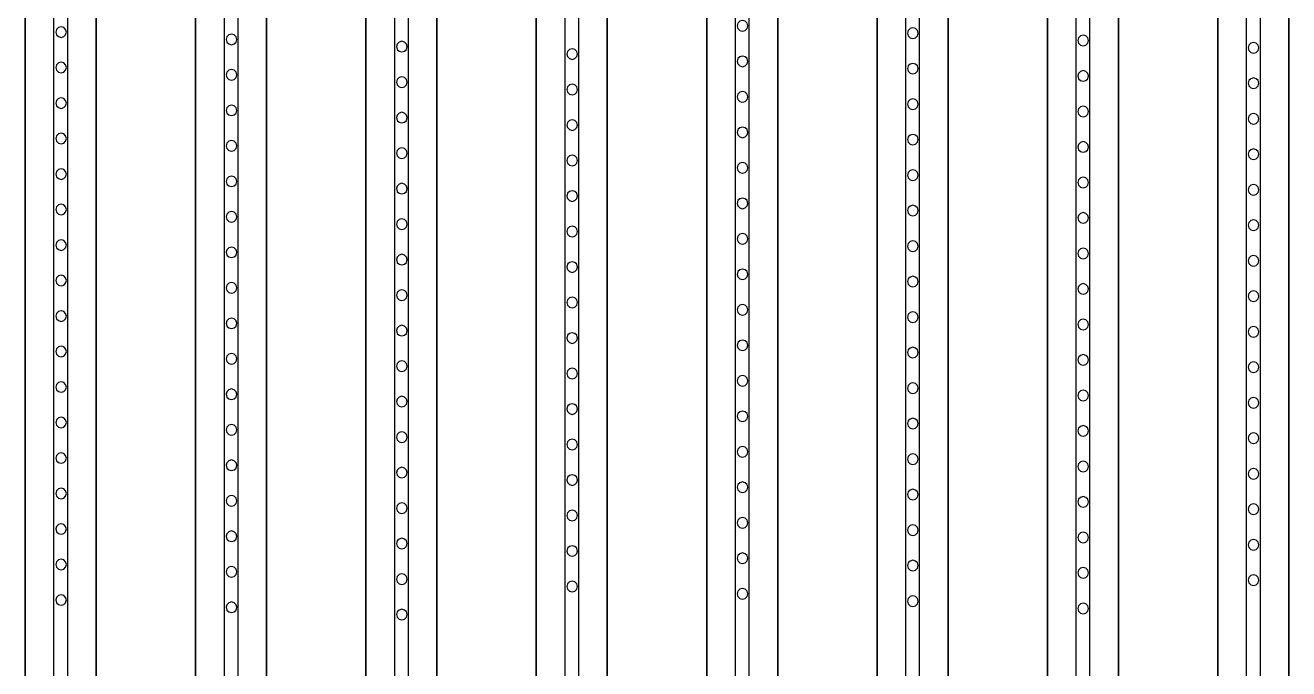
# Model space of a CAD drawing. Header units: metres. Extents: x -1550 to 1550, y -904 to 26100.
# Drawn here: x 204 to 382, y 6097 to 6187.6 of the extents above; entities that cross this region are included whole.
import ezdxf

# ---------------------------------------------------------------- set-up
doc = ezdxf.new("R2010")
doc.units = ezdxf.units.M
for name, color, linetype in [('Metal', 4, 'CONTINUOUS'), ('pattern_ionp', 7, 'CONTINUOUS'), ('Polyimide', 3, 'CONTINUOUS'), ('Polyimide_Negative', 5, 'CONTINUOUS')]:
    doc.layers.add(name, color=color, linetype=linetype)

msp = doc.modelspace()

# ---------------------------------------------------------------- linework, layer by layer
at = {"layer": 'Metal'}
for points in [[(210, 2040.25), (210, 11993.5), (208, 11993.5), (208, 11993.5), (208, 2040.25)], [(234, 2294.21), (234, 11993.5), (232, 11993.5), (232, 11993.5), (232, 2294.21)], [(258, 2548.18), (258, 11993.5), (256, 11993.5), (256, 11993.5), (256, 2548.18)], [(282, 2802.15), (282, 11993.5), (280, 11993.5), (280, 11993.5), (280, 2802.15)], [(306, 3056.12), (306, 11993.5), (304, 11993.5), (304, 11993.5), (304, 3056.12)], [(330, 3310.09), (330, 11993.5), (328, 11993.5), (328, 11993.5), (328, 3310.09)], [(354, 3564.06), (354, 11993.5), (352, 11993.5), (352, 11993.5), (352, 3564.06)], [(378, 3818.02), (378, 11993.5), (376, 11993.5), (376, 11993.5), (376, 3818.02)]]:
    msp.add_lwpolyline(points, dxfattribs=at)
at = {"layer": 'pattern_ionp'}
for points in [[(209.79, 6186.69), (209.69, 6187.06), (209.41, 6187.34), (209.04, 6187.44), (208.66, 6187.34), (208.39, 6187.06), (208.29, 6186.69), (208.39, 6186.31), (208.66, 6186.04), (209.04, 6185.94), (209.41, 6186.04), (209.69, 6186.31), (209.79, 6186.69)], [(305.79, 6187.56), (305.69, 6187.94), (305.41, 6188.21), (305.04, 6188.31), (304.66, 6188.21), (304.39, 6187.94), (304.29, 6187.56), (304.39, 6187.19), (304.66, 6186.91), (305.04, 6186.81), (305.41, 6186.91), (305.69, 6187.19), (305.79, 6187.56)], [(329.79, 6186.53), (329.69, 6186.91), (329.41, 6187.18), (329.04, 6187.28), (328.66, 6187.18), (328.39, 6186.91), (328.29, 6186.53), (328.39, 6186.16), (328.66, 6185.88), (329.04, 6185.78), (329.41, 6185.88), (329.69, 6186.16), (329.79, 6186.53)], [(233.79, 6185.66), (233.69, 6186.03), (233.41, 6186.31), (233.04, 6186.41), (232.66, 6186.31), (232.39, 6186.03), (232.29, 6185.66), (232.39, 6185.28), (232.66, 6185.01), (233.04, 6184.91), (233.41, 6185.01), (233.69, 6185.28), (233.79, 6185.66)], [(353.79, 6185.5), (353.69, 6185.87), (353.41, 6186.15), (353.04, 6186.25), (352.66, 6186.15), (352.39, 6185.87), (352.29, 6185.5), (352.39, 6185.12), (352.66, 6184.85), (353.04, 6184.75), (353.41, 6184.85), (353.69, 6185.12), (353.79, 6185.5)], [(257.79, 6184.63), (257.69, 6185), (257.41, 6185.28), (257.04, 6185.38), (256.66, 6185.28), (256.39, 6185), (256.29, 6184.63), (256.39, 6184.25), (256.66, 6183.98), (257.04, 6183.88), (257.41, 6183.98), (257.69, 6184.25), (257.79, 6184.63)], [(281.79, 6183.59), (281.69, 6183.97), (281.41, 6184.24), (281.04, 6184.34), (280.66, 6184.24), (280.39, 6183.97), (280.29, 6183.59), (280.39, 6183.22), (280.66, 6182.94), (281.04, 6182.84), (281.41, 6182.94), (281.69, 6183.22), (281.79, 6183.59)], [(377.79, 6184.47), (377.69, 6184.84), (377.41, 6185.12), (377.04, 6185.22), (376.66, 6185.12), (376.39, 6184.84), (376.29, 6184.47), (376.39, 6184.09), (376.66, 6183.82), (377.04, 6183.72), (377.41, 6183.82), (377.69, 6184.09), (377.79, 6184.47)], [(209.79, 6181.69), (209.69, 6182.06), (209.41, 6182.34), (209.04, 6182.44), (208.66, 6182.34), (208.39, 6182.06), (208.29, 6181.69), (208.39, 6181.31), (208.66, 6181.04), (209.04, 6180.94), (209.41, 6181.04), (209.69, 6181.31), (209.79, 6181.69)], [(305.79, 6182.56), (305.69, 6182.94), (305.41, 6183.21), (305.04, 6183.31), (304.66, 6183.21), (304.39, 6182.94), (304.29, 6182.56), (304.39, 6182.19), (304.66, 6181.91), (305.04, 6181.81), (305.41, 6181.91), (305.69, 6182.19), (305.79, 6182.56)], [(329.79, 6181.53), (329.69, 6181.91), (329.41, 6182.18), (329.04, 6182.28), (328.66, 6182.18), (328.39, 6181.91), (328.29, 6181.53), (328.39, 6181.16), (328.66, 6180.88), (329.04, 6180.78), (329.41, 6180.88), (329.69, 6181.16), (329.79, 6181.53)], [(233.79, 6180.66), (233.69, 6181.03), (233.41, 6181.31), (233.04, 6181.41), (232.66, 6181.31), (232.39, 6181.03), (232.29, 6180.66), (232.39, 6180.28), (232.66, 6180.01), (233.04, 6179.91), (233.41, 6180.01), (233.69, 6180.28), (233.79, 6180.66)], [(257.79, 6179.63), (257.69, 6180), (257.41, 6180.28), (257.04, 6180.38), (256.66, 6180.28), (256.39, 6180), (256.29, 6179.63), (256.39, 6179.25), (256.66, 6178.98), (257.04, 6178.88), (257.41, 6178.98), (257.69, 6179.25), (257.79, 6179.63)], [(353.79, 6180.5), (353.69, 6180.87), (353.41, 6181.15), (353.04, 6181.25), (352.66, 6181.15), (352.39, 6180.87), (352.29, 6180.5), (352.39, 6180.12), (352.66, 6179.85), (353.04, 6179.75), (353.41, 6179.85), (353.69, 6180.12), (353.79, 6180.5)], [(377.79, 6179.47), (377.69, 6179.84), (377.41, 6180.12), (377.04, 6180.22), (376.66, 6180.12), (376.39, 6179.84), (376.29, 6179.47), (376.39, 6179.09), (376.66, 6178.82), (377.04, 6178.72), (377.41, 6178.82), (377.69, 6179.09), (377.79, 6179.47)], [(281.79, 6178.59), (281.69, 6178.97), (281.41, 6179.24), (281.04, 6179.34), (280.66, 6179.24), (280.39, 6178.97), (280.29, 6178.59), (280.39, 6178.22), (280.66, 6177.94), (281.04, 6177.84), (281.41, 6177.94), (281.69, 6178.22), (281.79, 6178.59)], [(209.79, 6176.69), (209.69, 6177.06), (209.41, 6177.34), (209.04, 6177.44), (208.66, 6177.34), (208.39, 6177.06), (208.29, 6176.69), (208.39, 6176.31), (208.66, 6176.04), (209.04, 6175.94), (209.41, 6176.04), (209.69, 6176.31), (209.79, 6176.69)], [(305.79, 6177.56), (305.69, 6177.94), (305.41, 6178.21), (305.04, 6178.31), (304.66, 6178.21), (304.39, 6177.94), (304.29, 6177.56), (304.39, 6177.19), (304.66, 6176.91), (305.04, 6176.81), (305.41, 6176.91), (305.69, 6177.19), (305.79, 6177.56)], [(329.79, 6176.53), (329.69, 6176.91), (329.41, 6177.18), (329.04, 6177.28), (328.66, 6177.18), (328.39, 6176.91), (328.29, 6176.53), (328.39, 6176.16), (328.66, 6175.88), (329.04, 6175.78), (329.41, 6175.88), (329.69, 6176.16), (329.79, 6176.53)], [(233.79, 6175.66), (233.69, 6176.03), (233.41, 6176.31), (233.04, 6176.41), (232.66, 6176.31), (232.39, 6176.03), (232.29, 6175.66), (232.39, 6175.28), (232.66, 6175.01), (233.04, 6174.91), (233.41, 6175.01), (233.69, 6175.28), (233.79, 6175.66)], [(257.79, 6174.63), (257.69, 6175), (257.41, 6175.28), (257.04, 6175.38), (256.66, 6175.28), (256.39, 6175), (256.29, 6174.63), (256.39, 6174.25), (256.66, 6173.98), (257.04, 6173.88), (257.41, 6173.98), (257.69, 6174.25), (257.79, 6174.63)], [(353.79, 6175.5), (353.69, 6175.87), (353.41, 6176.15), (353.04, 6176.25), (352.66, 6176.15), (352.39, 6175.87), (352.29, 6175.5), (352.39, 6175.12), (352.66, 6174.85), (353.04, 6174.75), (353.41, 6174.85), (353.69, 6175.12), (353.79, 6175.5)], [(377.79, 6174.47), (377.69, 6174.84), (377.41, 6175.12), (377.04, 6175.22), (376.66, 6175.12), (376.39, 6174.84), (376.29, 6174.47), (376.39, 6174.09), (376.66, 6173.82), (377.04, 6173.72), (377.41, 6173.82), (377.69, 6174.09), (377.79, 6174.47)], [(281.79, 6173.59), (281.69, 6173.97), (281.41, 6174.24), (281.04, 6174.34), (280.66, 6174.24), (280.39, 6173.97), (280.29, 6173.59), (280.39, 6173.22), (280.66, 6172.94), (281.04, 6172.84), (281.41, 6172.94), (281.69, 6173.22), (281.79, 6173.59)], [(305.79, 6172.56), (305.69, 6172.94), (305.41, 6173.21), (305.04, 6173.31), (304.66, 6173.21), (304.39, 6172.94), (304.29, 6172.56), (304.39, 6172.19), (304.66, 6171.91), (305.04, 6171.81), (305.41, 6171.91), (305.69, 6172.19), (305.79, 6172.56)], [(209.79, 6171.69), (209.69, 6172.06), (209.41, 6172.34), (209.04, 6172.44), (208.66, 6172.34), (208.39, 6172.06), (208.29, 6171.69), (208.39, 6171.31), (208.66, 6171.04), (209.04, 6170.94), (209.41, 6171.04), (209.69, 6171.31), (209.79, 6171.69)], [(233.79, 6170.66), (233.69, 6171.03), (233.41, 6171.31), (233.04, 6171.41), (232.66, 6171.31), (232.39, 6171.03), (232.29, 6170.66), (232.39, 6170.28), (232.66, 6170.01), (233.04, 6169.91), (233.41, 6170.01), (233.69, 6170.28), (233.79, 6170.66)], [(329.79, 6171.53), (329.69, 6171.91), (329.41, 6172.18), (329.04, 6172.28), (328.66, 6172.18), (328.39, 6171.91), (328.29, 6171.53), (328.39, 6171.16), (328.66, 6170.88), (329.04, 6170.78), (329.41, 6170.88), (329.69, 6171.16), (329.79, 6171.53)], [(257.79, 6169.63), (257.69, 6170), (257.41, 6170.28), (257.04, 6170.38), (256.66, 6170.28), (256.39, 6170), (256.29, 6169.63), (256.39, 6169.25), (256.66, 6168.98), (257.04, 6168.88), (257.41, 6168.98), (257.69, 6169.25), (257.79, 6169.63)], [(353.79, 6170.5), (353.69, 6170.87), (353.41, 6171.15), (353.04, 6171.25), (352.66, 6171.15), (352.39, 6170.87), (352.29, 6170.5), (352.39, 6170.12), (352.66, 6169.85), (353.04, 6169.75), (353.41, 6169.85), (353.69, 6170.12), (353.79, 6170.5)], [(377.79, 6169.47), (377.69, 6169.84), (377.41, 6170.12), (377.04, 6170.22), (376.66, 6170.12), (376.39, 6169.84), (376.29, 6169.47), (376.39, 6169.09), (376.66, 6168.82), (377.04, 6168.72), (377.41, 6168.82), (377.69, 6169.09), (377.79, 6169.47)], [(281.79, 6168.59), (281.69, 6168.97), (281.41, 6169.24), (281.04, 6169.34), (280.66, 6169.24), (280.39, 6168.97), (280.29, 6168.59), (280.39, 6168.22), (280.66, 6167.94), (281.04, 6167.84), (281.41, 6167.94), (281.69, 6168.22), (281.79, 6168.59)], [(305.79, 6167.56), (305.69, 6167.94), (305.41, 6168.21), (305.04, 6168.31), (304.66, 6168.21), (304.39, 6167.94), (304.29, 6167.56), (304.39, 6167.19), (304.66, 6166.91), (305.04, 6166.81), (305.41, 6166.91), (305.69, 6167.19), (305.79, 6167.56)], [(209.79, 6166.69), (209.69, 6167.06), (209.41, 6167.34), (209.04, 6167.44), (208.66, 6167.34), (208.39, 6167.06), (208.29, 6166.69), (208.39, 6166.31), (208.66, 6166.04), (209.04, 6165.94), (209.41, 6166.04), (209.69, 6166.31), (209.79, 6166.69)], [(233.79, 6165.66), (233.69, 6166.03), (233.41, 6166.31), (233.04, 6166.41), (232.66, 6166.31), (232.39, 6166.03), (232.29, 6165.66), (232.39, 6165.28), (232.66, 6165.01), (233.04, 6164.91), (233.41, 6165.01), (233.69, 6165.28), (233.79, 6165.66)], [(329.79, 6166.53), (329.69, 6166.91), (329.41, 6167.18), (329.04, 6167.28), (328.66, 6167.18), (328.39, 6166.91), (328.29, 6166.53), (328.39, 6166.16), (328.66, 6165.88), (329.04, 6165.78), (329.41, 6165.88), (329.69, 6166.16), (329.79, 6166.53)], [(353.79, 6165.5), (353.69, 6165.87), (353.41, 6166.15), (353.04, 6166.25), (352.66, 6166.15), (352.39, 6165.87), (352.29, 6165.5), (352.39, 6165.12), (352.66, 6164.85), (353.04, 6164.75), (353.41, 6164.85), (353.69, 6165.12), (353.79, 6165.5)], [(257.79, 6164.63), (257.69, 6165), (257.41, 6165.28), (257.04, 6165.38), (256.66, 6165.28), (256.39, 6165), (256.29, 6164.63), (256.39, 6164.25), (256.66, 6163.98), (257.04, 6163.88), (257.41, 6163.98), (257.69, 6164.25), (257.79, 6164.63)], [(281.79, 6163.59), (281.69, 6163.97), (281.41, 6164.24), (281.04, 6164.34), (280.66, 6164.24), (280.39, 6163.97), (280.29, 6163.59), (280.39, 6163.22), (280.66, 6162.94), (281.04, 6162.84), (281.41, 6162.94), (281.69, 6163.22), (281.79, 6163.59)], [(377.79, 6164.47), (377.69, 6164.84), (377.41, 6165.12), (377.04, 6165.22), (376.66, 6165.12), (376.39, 6164.84), (376.29, 6164.47), (376.39, 6164.09), (376.66, 6163.82), (377.04, 6163.72), (377.41, 6163.82), (377.69, 6164.09), (377.79, 6164.47)], [(209.79, 6161.69), (209.69, 6162.06), (209.41, 6162.34), (209.04, 6162.44), (208.66, 6162.34), (208.39, 6162.06), (208.29, 6161.69), (208.39, 6161.31), (208.66, 6161.04), (209.04, 6160.94), (209.41, 6161.04), (209.69, 6161.31), (209.79, 6161.69)], [(305.79, 6162.56), (305.69, 6162.94), (305.41, 6163.21), (305.04, 6163.31), (304.66, 6163.21), (304.39, 6162.94), (304.29, 6162.56), (304.39, 6162.19), (304.66, 6161.91), (305.04, 6161.81), (305.41, 6161.91), (305.69, 6162.19), (305.79, 6162.56)], [(233.79, 6160.66), (233.69, 6161.03), (233.41, 6161.31), (233.04, 6161.41), (232.66, 6161.31), (232.39, 6161.03), (232.29, 6160.66), (232.39, 6160.28), (232.66, 6160.01), (233.04, 6159.91), (233.41, 6160.01), (233.69, 6160.28), (233.79, 6160.66)], [(329.79, 6161.53), (329.69, 6161.91), (329.41, 6162.18), (329.04, 6162.28), (328.66, 6162.18), (328.39, 6161.91), (328.29, 6161.53), (328.39, 6161.16), (328.66, 6160.88), (329.04, 6160.78), (329.41, 6160.88), (329.69, 6161.16), (329.79, 6161.53)], [(353.79, 6160.5), (353.69, 6160.87), (353.41, 6161.15), (353.04, 6161.25), (352.66, 6161.15), (352.39, 6160.87), (352.29, 6160.5), (352.39, 6160.12), (352.66, 6159.85), (353.04, 6159.75), (353.41, 6159.85), (353.69, 6160.12), (353.79, 6160.5)], [(257.79, 6159.63), (257.69, 6160), (257.41, 6160.28), (257.04, 6160.38), (256.66, 6160.28), (256.39, 6160), (256.29, 6159.63), (256.39, 6159.25), (256.66, 6158.98), (257.04, 6158.88), (257.41, 6158.98), (257.69, 6159.25), (257.79, 6159.63)], [(281.79, 6158.59), (281.69, 6158.97), (281.41, 6159.24), (281.04, 6159.34), (280.66, 6159.24), (280.39, 6158.97), (280.29, 6158.59), (280.39, 6158.22), (280.66, 6157.94), (281.04, 6157.84), (281.41, 6157.94), (281.69, 6158.22), (281.79, 6158.59)], [(377.79, 6159.47), (377.69, 6159.84), (377.41, 6160.12), (377.04, 6160.22), (376.66, 6160.12), (376.39, 6159.84), (376.29, 6159.47), (376.39, 6159.09), (376.66, 6158.82), (377.04, 6158.72), (377.41, 6158.82), (377.69, 6159.09), (377.79, 6159.47)], [(209.79, 6156.69), (209.69, 6157.06), (209.41, 6157.34), (209.04, 6157.44), (208.66, 6157.34), (208.39, 6157.06), (208.29, 6156.69), (208.39, 6156.31), (208.66, 6156.04), (209.04, 6155.94), (209.41, 6156.04), (209.69, 6156.31), (209.79, 6156.69)], [(305.79, 6157.56), (305.69, 6157.94), (305.41, 6158.21), (305.04, 6158.31), (304.66, 6158.21), (304.39, 6157.94), (304.29, 6157.56), (304.39, 6157.19), (304.66, 6156.91), (305.04, 6156.81), (305.41, 6156.91), (305.69, 6157.19), (305.79, 6157.56)], [(329.79, 6156.53), (329.69, 6156.91), (329.41, 6157.18), (329.04, 6157.28), (328.66, 6157.18), (328.39, 6156.91), (328.29, 6156.53), (328.39, 6156.16), (328.66, 6155.88), (329.04, 6155.78), (329.41, 6155.88), (329.69, 6156.16), (329.79, 6156.53)], [(233.79, 6155.66), (233.69, 6156.03), (233.41, 6156.31), (233.04, 6156.41), (232.66, 6156.31), (232.39, 6156.03), (232.29, 6155.66), (232.39, 6155.28), (232.66, 6155.01), (233.04, 6154.91), (233.41, 6155.01), (233.69, 6155.28), (233.79, 6155.66)], [(257.79, 6154.63), (257.69, 6155), (257.41, 6155.28), (257.04, 6155.38), (256.66, 6155.28), (256.39, 6155), (256.29, 6154.63), (256.39, 6154.25), (256.66, 6153.98), (257.04, 6153.88), (257.41, 6153.98), (257.69, 6154.25), (257.79, 6154.63)], [(353.79, 6155.5), (353.69, 6155.87), (353.41, 6156.15), (353.04, 6156.25), (352.66, 6156.15), (352.39, 6155.87), (352.29, 6155.5), (352.39, 6155.12), (352.66, 6154.85), (353.04, 6154.75), (353.41, 6154.85), (353.69, 6155.12), (353.79, 6155.5)], [(281.79, 6153.59), (281.69, 6153.97), (281.41, 6154.24), (281.04, 6154.34), (280.66, 6154.24), (280.39, 6153.97), (280.29, 6153.59), (280.39, 6153.22), (280.66, 6152.94), (281.04, 6152.84), (281.41, 6152.94), (281.69, 6153.22), (281.79, 6153.59)], [(377.79, 6154.47), (377.69, 6154.84), (377.41, 6155.12), (377.04, 6155.22), (376.66, 6155.12), (376.39, 6154.84), (376.29, 6154.47), (376.39, 6154.09), (376.66, 6153.82), (377.04, 6153.72), (377.41, 6153.82), (377.69, 6154.09), (377.79, 6154.47)], [(209.79, 6151.69), (209.69, 6152.06), (209.41, 6152.34), (209.04, 6152.44), (208.66, 6152.34), (208.39, 6152.06), (208.29, 6151.69), (208.39, 6151.31), (208.66, 6151.04), (209.04, 6150.94), (209.41, 6151.04), (209.69, 6151.31), (209.79, 6151.69)], [(305.79, 6152.56), (305.69, 6152.94), (305.41, 6153.21), (305.04, 6153.31), (304.66, 6153.21), (304.39, 6152.94), (304.29, 6152.56), (304.39, 6152.19), (304.66, 6151.91), (305.04, 6151.81), (305.41, 6151.91), (305.69, 6152.19), (305.79, 6152.56)], [(329.79, 6151.53), (329.69, 6151.91), (329.41, 6152.18), (329.04, 6152.28), (328.66, 6152.18), (328.39, 6151.91), (328.29, 6151.53), (328.39, 6151.16), (328.66, 6150.88), (329.04, 6150.78), (329.41, 6150.88), (329.69, 6151.16), (329.79, 6151.53)], [(233.79, 6150.66), (233.69, 6151.03), (233.41, 6151.31), (233.04, 6151.41), (232.66, 6151.31), (232.39, 6151.03), (232.29, 6150.66), (232.39, 6150.28), (232.66, 6150.01), (233.04, 6149.91), (233.41, 6150.01), (233.69, 6150.28), (233.79, 6150.66)], [(257.79, 6149.63), (257.69, 6150), (257.41, 6150.28), (257.04, 6150.38), (256.66, 6150.28), (256.39, 6150), (256.29, 6149.63), (256.39, 6149.25), (256.66, 6148.98), (257.04, 6148.88), (257.41, 6148.98), (257.69, 6149.25), (257.79, 6149.63)], [(353.79, 6150.5), (353.69, 6150.87), (353.41, 6151.15), (353.04, 6151.25), (352.66, 6151.15), (352.39, 6150.87), (352.29, 6150.5), (352.39, 6150.12), (352.66, 6149.85), (353.04, 6149.75), (353.41, 6149.85), (353.69, 6150.12), (353.79, 6150.5)], [(377.79, 6149.47), (377.69, 6149.84), (377.41, 6150.12), (377.04, 6150.22), (376.66, 6150.12), (376.39, 6149.84), (376.29, 6149.47), (376.39, 6149.09), (376.66, 6148.82), (377.04, 6148.72), (377.41, 6148.82), (377.69, 6149.09), (377.79, 6149.47)], [(281.79, 6148.59), (281.69, 6148.97), (281.41, 6149.24), (281.04, 6149.34), (280.66, 6149.24), (280.39, 6148.97), (280.29, 6148.59), (280.39, 6148.22), (280.66, 6147.94), (281.04, 6147.84), (281.41, 6147.94), (281.69, 6148.22), (281.79, 6148.59)], [(305.79, 6147.56), (305.69, 6147.94), (305.41, 6148.21), (305.04, 6148.31), (304.66, 6148.21), (304.39, 6147.94), (304.29, 6147.56), (304.39, 6147.19), (304.66, 6146.91), (305.04, 6146.81), (305.41, 6146.91), (305.69, 6147.19), (305.79, 6147.56)], [(209.79, 6146.69), (209.69, 6147.06), (209.41, 6147.34), (209.04, 6147.44), (208.66, 6147.34), (208.39, 6147.06), (208.29, 6146.69), (208.39, 6146.31), (208.66, 6146.04), (209.04, 6145.94), (209.41, 6146.04), (209.69, 6146.31), (209.79, 6146.69)], [(233.79, 6145.66), (233.69, 6146.03), (233.41, 6146.31), (233.04, 6146.41), (232.66, 6146.31), (232.39, 6146.03), (232.29, 6145.66), (232.39, 6145.28), (232.66, 6145.01), (233.04, 6144.91), (233.41, 6145.01), (233.69, 6145.28), (233.79, 6145.66)], [(329.79, 6146.53), (329.69, 6146.91), (329.41, 6147.18), (329.04, 6147.28), (328.66, 6147.18), (328.39, 6146.91), (328.29, 6146.53), (328.39, 6146.16), (328.66, 6145.88), (329.04, 6145.78), (329.41, 6145.88), (329.69, 6146.16), (329.79, 6146.53)], [(257.79, 6144.63), (257.69, 6145), (257.41, 6145.28), (257.04, 6145.38), (256.66, 6145.28), (256.39, 6145), (256.29, 6144.63), (256.39, 6144.25), (256.66, 6143.98), (257.04, 6143.88), (257.41, 6143.98), (257.69, 6144.25), (257.79, 6144.63)], [(353.79, 6145.5), (353.69, 6145.87), (353.41, 6146.15), (353.04, 6146.25), (352.66, 6146.15), (352.39, 6145.87), (352.29, 6145.5), (352.39, 6145.12), (352.66, 6144.85), (353.04, 6144.75), (353.41, 6144.85), (353.69, 6145.12), (353.79, 6145.5)], [(377.79, 6144.47), (377.69, 6144.84), (377.41, 6145.12), (377.04, 6145.22), (376.66, 6145.12), (376.39, 6144.84), (376.29, 6144.47), (376.39, 6144.09), (376.66, 6143.82), (377.04, 6143.72), (377.41, 6143.82), (377.69, 6144.09), (377.79, 6144.47)], [(281.79, 6143.59), (281.69, 6143.97), (281.41, 6144.24), (281.04, 6144.34), (280.66, 6144.24), (280.39, 6143.97), (280.29, 6143.59), (280.39, 6143.22), (280.66, 6142.94), (281.04, 6142.84), (281.41, 6142.94), (281.69, 6143.22), (281.79, 6143.59)], [(305.79, 6142.56), (305.69, 6142.94), (305.41, 6143.21), (305.04, 6143.31), (304.66, 6143.21), (304.39, 6142.94), (304.29, 6142.56), (304.39, 6142.19), (304.66, 6141.91), (305.04, 6141.81), (305.41, 6141.91), (305.69, 6142.19), (305.79, 6142.56)], [(209.79, 6141.69), (209.69, 6142.06), (209.41, 6142.34), (209.04, 6142.44), (208.66, 6142.34), (208.39, 6142.06), (208.29, 6141.69), (208.39, 6141.31), (208.66, 6141.04), (209.04, 6140.94), (209.41, 6141.04), (209.69, 6141.31), (209.79, 6141.69)], [(233.79, 6140.66), (233.69, 6141.03), (233.41, 6141.31), (233.04, 6141.41), (232.66, 6141.31), (232.39, 6141.03), (232.29, 6140.66), (232.39, 6140.28), (232.66, 6140.01), (233.04, 6139.91), (233.41, 6140.01), (233.69, 6140.28), (233.79, 6140.66)], [(329.79, 6141.53), (329.69, 6141.91), (329.41, 6142.18), (329.04, 6142.28), (328.66, 6142.18), (328.39, 6141.91), (328.29, 6141.53), (328.39, 6141.16), (328.66, 6140.88), (329.04, 6140.78), (329.41, 6140.88), (329.69, 6141.16), (329.79, 6141.53)], [(353.79, 6140.5), (353.69, 6140.87), (353.41, 6141.15), (353.04, 6141.25), (352.66, 6141.15), (352.39, 6140.87), (352.29, 6140.5), (352.39, 6140.12), (352.66, 6139.85), (353.04, 6139.75), (353.41, 6139.85), (353.69, 6140.12), (353.79, 6140.5)], [(257.79, 6139.63), (257.69, 6140), (257.41, 6140.28), (257.04, 6140.38), (256.66, 6140.28), (256.39, 6140), (256.29, 6139.63), (256.39, 6139.25), (256.66, 6138.98), (257.04, 6138.88), (257.41, 6138.98), (257.69, 6139.25), (257.79, 6139.63)], [(281.79, 6138.59), (281.69, 6138.97), (281.41, 6139.24), (281.04, 6139.34), (280.66, 6139.24), (280.39, 6138.97), (280.29, 6138.59), (280.39, 6138.22), (280.66, 6137.94), (281.04, 6137.84), (281.41, 6137.94), (281.69, 6138.22), (281.79, 6138.59)], [(377.79, 6139.47), (377.69, 6139.84), (377.41, 6140.12), (377.04, 6140.22), (376.66, 6140.12), (376.39, 6139.84), (376.29, 6139.47), (376.39, 6139.09), (376.66, 6138.82), (377.04, 6138.72), (377.41, 6138.82), (377.69, 6139.09), (377.79, 6139.47)], [(305.79, 6137.56), (305.69, 6137.94), (305.41, 6138.21), (305.04, 6138.31), (304.66, 6138.21), (304.39, 6137.94), (304.29, 6137.56), (304.39, 6137.19), (304.66, 6136.91), (305.04, 6136.81), (305.41, 6136.91), (305.69, 6137.19), (305.79, 6137.56)], [(209.79, 6136.69), (209.69, 6137.06), (209.41, 6137.34), (209.04, 6137.44), (208.66, 6137.34), (208.39, 6137.06), (208.29, 6136.69), (208.39, 6136.31), (208.66, 6136.04), (209.04, 6135.94), (209.41, 6136.04), (209.69, 6136.31), (209.79, 6136.69)], [(233.79, 6135.66), (233.69, 6136.03), (233.41, 6136.31), (233.04, 6136.41), (232.66, 6136.31), (232.39, 6136.03), (232.29, 6135.66), (232.39, 6135.28), (232.66, 6135.01), (233.04, 6134.91), (233.41, 6135.01), (233.69, 6135.28), (233.79, 6135.66)], [(329.79, 6136.53), (329.69, 6136.91), (329.41, 6137.18), (329.04, 6137.28), (328.66, 6137.18), (328.39, 6136.91), (328.29, 6136.53), (328.39, 6136.16), (328.66, 6135.88), (329.04, 6135.78), (329.41, 6135.88), (329.69, 6136.16), (329.79, 6136.53)], [(353.79, 6135.5), (353.69, 6135.87), (353.41, 6136.15), (353.04, 6136.25), (352.66, 6136.15), (352.39, 6135.87), (352.29, 6135.5), (352.39, 6135.12), (352.66, 6134.85), (353.04, 6134.75), (353.41, 6134.85), (353.69, 6135.12), (353.79, 6135.5)], [(257.79, 6134.63), (257.69, 6135), (257.41, 6135.28), (257.04, 6135.38), (256.66, 6135.28), (256.39, 6135), (256.29, 6134.63), (256.39, 6134.25), (256.66, 6133.98), (257.04, 6133.88), (257.41, 6133.98), (257.69, 6134.25), (257.79, 6134.63)], [(281.79, 6133.59), (281.69, 6133.97), (281.41, 6134.24), (281.04, 6134.34), (280.66, 6134.24), (280.39, 6133.97), (280.29, 6133.59), (280.39, 6133.22), (280.66, 6132.94), (281.04, 6132.84), (281.41, 6132.94), (281.69, 6133.22), (281.79, 6133.59)], [(377.79, 6134.47), (377.69, 6134.84), (377.41, 6135.12), (377.04, 6135.22), (376.66, 6135.12), (376.39, 6134.84), (376.29, 6134.47), (376.39, 6134.09), (376.66, 6133.82), (377.04, 6133.72), (377.41, 6133.82), (377.69, 6134.09), (377.79, 6134.47)], [(209.79, 6131.69), (209.69, 6132.06), (209.41, 6132.34), (209.04, 6132.44), (208.66, 6132.34), (208.39, 6132.06), (208.29, 6131.69), (208.39, 6131.31), (208.66, 6131.04), (209.04, 6130.94), (209.41, 6131.04), (209.69, 6131.31), (209.79, 6131.69)], [(305.79, 6132.56), (305.69, 6132.94), (305.41, 6133.21), (305.04, 6133.31), (304.66, 6133.21), (304.39, 6132.94), (304.29, 6132.56), (304.39, 6132.19), (304.66, 6131.91), (305.04, 6131.81), (305.41, 6131.91), (305.69, 6132.19), (305.79, 6132.56)], [(329.79, 6131.53), (329.69, 6131.91), (329.41, 6132.18), (329.04, 6132.28), (328.66, 6132.18), (328.39, 6131.91), (328.29, 6131.53), (328.39, 6131.16), (328.66, 6130.88), (329.04, 6130.78), (329.41, 6130.88), (329.69, 6131.16), (329.79, 6131.53)], [(233.79, 6130.66), (233.69, 6131.03), (233.41, 6131.31), (233.04, 6131.41), (232.66, 6131.31), (232.39, 6131.03), (232.29, 6130.66), (232.39, 6130.28), (232.66, 6130.01), (233.04, 6129.91), (233.41, 6130.01), (233.69, 6130.28), (233.79, 6130.66)], [(257.79, 6129.63), (257.69, 6130), (257.41, 6130.28), (257.04, 6130.38), (256.66, 6130.28), (256.39, 6130), (256.29, 6129.63), (256.39, 6129.25), (256.66, 6128.98), (257.04, 6128.88), (257.41, 6128.98), (257.69, 6129.25), (257.79, 6129.63)], [(353.79, 6130.5), (353.69, 6130.87), (353.41, 6131.15), (353.04, 6131.25), (352.66, 6131.15), (352.39, 6130.87), (352.29, 6130.5), (352.39, 6130.12), (352.66, 6129.85), (353.04, 6129.75), (353.41, 6129.85), (353.69, 6130.12), (353.79, 6130.5)], [(281.79, 6128.59), (281.69, 6128.97), (281.41, 6129.24), (281.04, 6129.34), (280.66, 6129.24), (280.39, 6128.97), (280.29, 6128.59), (280.39, 6128.22), (280.66, 6127.94), (281.04, 6127.84), (281.41, 6127.94), (281.69, 6128.22), (281.79, 6128.59)], [(377.79, 6129.47), (377.69, 6129.84), (377.41, 6130.12), (377.04, 6130.22), (376.66, 6130.12), (376.39, 6129.84), (376.29, 6129.47), (376.39, 6129.09), (376.66, 6128.82), (377.04, 6128.72), (377.41, 6128.82), (377.69, 6129.09), (377.79, 6129.47)], [(209.79, 6126.69), (209.69, 6127.06), (209.41, 6127.34), (209.04, 6127.44), (208.66, 6127.34), (208.39, 6127.06), (208.29, 6126.69), (208.39, 6126.31), (208.66, 6126.04), (209.04, 6125.94), (209.41, 6126.04), (209.69, 6126.31), (209.79, 6126.69)], [(305.79, 6127.56), (305.69, 6127.94), (305.41, 6128.21), (305.04, 6128.31), (304.66, 6128.21), (304.39, 6127.94), (304.29, 6127.56), (304.39, 6127.19), (304.66, 6126.91), (305.04, 6126.81), (305.41, 6126.91), (305.69, 6127.19), (305.79, 6127.56)], [(329.79, 6126.53), (329.69, 6126.91), (329.41, 6127.18), (329.04, 6127.28), (328.66, 6127.18), (328.39, 6126.91), (328.29, 6126.53), (328.39, 6126.16), (328.66, 6125.88), (329.04, 6125.78), (329.41, 6125.88), (329.69, 6126.16), (329.79, 6126.53)], [(233.79, 6125.66), (233.69, 6126.03), (233.41, 6126.31), (233.04, 6126.41), (232.66, 6126.31), (232.39, 6126.03), (232.29, 6125.66), (232.39, 6125.28), (232.66, 6125.01), (233.04, 6124.91), (233.41, 6125.01), (233.69, 6125.28), (233.79, 6125.66)], [(257.79, 6124.63), (257.69, 6125), (257.41, 6125.28), (257.04, 6125.38), (256.66, 6125.28), (256.39, 6125), (256.29, 6124.63), (256.39, 6124.25), (256.66, 6123.98), (257.04, 6123.88), (257.41, 6123.98), (257.69, 6124.25), (257.79, 6124.63)], [(353.79, 6125.5), (353.69, 6125.87), (353.41, 6126.15), (353.04, 6126.25), (352.66, 6126.15), (352.39, 6125.87), (352.29, 6125.5), (352.39, 6125.12), (352.66, 6124.85), (353.04, 6124.75), (353.41, 6124.85), (353.69, 6125.12), (353.79, 6125.5)], [(377.79, 6124.47), (377.69, 6124.84), (377.41, 6125.12), (377.04, 6125.22), (376.66, 6125.12), (376.39, 6124.84), (376.29, 6124.47), (376.39, 6124.09), (376.66, 6123.82), (377.04, 6123.72), (377.41, 6123.82), (377.69, 6124.09), (377.79, 6124.47)], [(281.79, 6123.59), (281.69, 6123.97), (281.41, 6124.24), (281.04, 6124.34), (280.66, 6124.24), (280.39, 6123.97), (280.29, 6123.59), (280.39, 6123.22), (280.66, 6122.94), (281.04, 6122.84), (281.41, 6122.94), (281.69, 6123.22), (281.79, 6123.59)], [(305.79, 6122.56), (305.69, 6122.94), (305.41, 6123.21), (305.04, 6123.31), (304.66, 6123.21), (304.39, 6122.94), (304.29, 6122.56), (304.39, 6122.19), (304.66, 6121.91), (305.04, 6121.81), (305.41, 6121.91), (305.69, 6122.19), (305.79, 6122.56)], [(209.79, 6121.69), (209.69, 6122.06), (209.41, 6122.34), (209.04, 6122.44), (208.66, 6122.34), (208.39, 6122.06), (208.29, 6121.69), (208.39, 6121.31), (208.66, 6121.04), (209.04, 6120.94), (209.41, 6121.04), (209.69, 6121.31), (209.79, 6121.69)], [(329.79, 6121.53), (329.69, 6121.91), (329.41, 6122.18), (329.04, 6122.28), (328.66, 6122.18), (328.39, 6121.91), (328.29, 6121.53), (328.39, 6121.16), (328.66, 6120.88), (329.04, 6120.78), (329.41, 6120.88), (329.69, 6121.16), (329.79, 6121.53)], [(233.79, 6120.66), (233.69, 6121.03), (233.41, 6121.31), (233.04, 6121.41), (232.66, 6121.31), (232.39, 6121.03), (232.29, 6120.66), (232.39, 6120.28), (232.66, 6120.01), (233.04, 6119.91), (233.41, 6120.01), (233.69, 6120.28), (233.79, 6120.66)], [(257.79, 6119.63), (257.69, 6120), (257.41, 6120.28), (257.04, 6120.38), (256.66, 6120.28), (256.39, 6120), (256.29, 6119.63), (256.39, 6119.25), (256.66, 6118.98), (257.04, 6118.88), (257.41, 6118.98), (257.69, 6119.25), (257.79, 6119.63)], [(353.79, 6120.5), (353.69, 6120.87), (353.41, 6121.15), (353.04, 6121.25), (352.66, 6121.15), (352.39, 6120.87), (352.29, 6120.5), (352.39, 6120.12), (352.66, 6119.85), (353.04, 6119.75), (353.41, 6119.85), (353.69, 6120.12), (353.79, 6120.5)], [(377.79, 6119.47), (377.69, 6119.84), (377.41, 6120.12), (377.04, 6120.22), (376.66, 6120.12), (376.39, 6119.84), (376.29, 6119.47), (376.39, 6119.09), (376.66, 6118.82), (377.04, 6118.72), (377.41, 6118.82), (377.69, 6119.09), (377.79, 6119.47)], [(281.79, 6118.59), (281.69, 6118.97), (281.41, 6119.24), (281.04, 6119.34), (280.66, 6119.24), (280.39, 6118.97), (280.29, 6118.59), (280.39, 6118.22), (280.66, 6117.94), (281.04, 6117.84), (281.41, 6117.94), (281.69, 6118.22), (281.79, 6118.59)], [(305.79, 6117.56), (305.69, 6117.94), (305.41, 6118.21), (305.04, 6118.31), (304.66, 6118.21), (304.39, 6117.94), (304.29, 6117.56), (304.39, 6117.19), (304.66, 6116.91), (305.04, 6116.81), (305.41, 6116.91), (305.69, 6117.19), (305.79, 6117.56)], [(209.79, 6116.69), (209.69, 6117.06), (209.41, 6117.34), (209.04, 6117.44), (208.66, 6117.34), (208.39, 6117.06), (208.29, 6116.69), (208.39, 6116.31), (208.66, 6116.04), (209.04, 6115.94), (209.41, 6116.04), (209.69, 6116.31), (209.79, 6116.69)], [(233.79, 6115.66), (233.69, 6116.03), (233.41, 6116.31), (233.04, 6116.41), (232.66, 6116.31), (232.39, 6116.03), (232.29, 6115.66), (232.39, 6115.28), (232.66, 6115.01), (233.04, 6114.91), (233.41, 6115.01), (233.69, 6115.28), (233.79, 6115.66)], [(329.79, 6116.53), (329.69, 6116.91), (329.41, 6117.18), (329.04, 6117.28), (328.66, 6117.18), (328.39, 6116.91), (328.29, 6116.53), (328.39, 6116.16), (328.66, 6115.88), (329.04, 6115.78), (329.41, 6115.88), (329.69, 6116.16), (329.79, 6116.53)], [(353.79, 6115.5), (353.69, 6115.87), (353.41, 6116.15), (353.04, 6116.25), (352.66, 6116.15), (352.39, 6115.87), (352.29, 6115.5), (352.39, 6115.12), (352.66, 6114.85), (353.04, 6114.75), (353.41, 6114.85), (353.69, 6115.12), (353.79, 6115.5)], [(257.79, 6114.63), (257.69, 6115), (257.41, 6115.28), (257.04, 6115.38), (256.66, 6115.28), (256.39, 6115), (256.29, 6114.63), (256.39, 6114.25), (256.66, 6113.98), (257.04, 6113.88), (257.41, 6113.98), (257.69, 6114.25), (257.79, 6114.63)], [(281.79, 6113.59), (281.69, 6113.97), (281.41, 6114.24), (281.04, 6114.34), (280.66, 6114.24), (280.39, 6113.97), (280.29, 6113.59), (280.39, 6113.22), (280.66, 6112.94), (281.04, 6112.84), (281.41, 6112.94), (281.69, 6113.22), (281.79, 6113.59)], [(377.79, 6114.47), (377.69, 6114.84), (377.41, 6115.12), (377.04, 6115.22), (376.66, 6115.12), (376.39, 6114.84), (376.29, 6114.47), (376.39, 6114.09), (376.66, 6113.82), (377.04, 6113.72), (377.41, 6113.82), (377.69, 6114.09), (377.79, 6114.47)], [(305.79, 6112.56), (305.69, 6112.94), (305.41, 6113.21), (305.04, 6113.31), (304.66, 6113.21), (304.39, 6112.94), (304.29, 6112.56), (304.39, 6112.19), (304.66, 6111.91), (305.04, 6111.81), (305.41, 6111.91), (305.69, 6112.19), (305.79, 6112.56)], [(209.79, 6111.69), (209.69, 6112.06), (209.41, 6112.34), (209.04, 6112.44), (208.66, 6112.34), (208.39, 6112.06), (208.29, 6111.69), (208.39, 6111.31), (208.66, 6111.04), (209.04, 6110.94), (209.41, 6111.04), (209.69, 6111.31), (209.79, 6111.69)], [(233.79, 6110.66), (233.69, 6111.03), (233.41, 6111.31), (233.04, 6111.41), (232.66, 6111.31), (232.39, 6111.03), (232.29, 6110.66), (232.39, 6110.28), (232.66, 6110.01), (233.04, 6109.91), (233.41, 6110.01), (233.69, 6110.28), (233.79, 6110.66)], [(329.79, 6111.53), (329.69, 6111.91), (329.41, 6112.18), (329.04, 6112.28), (328.66, 6112.18), (328.39, 6111.91), (328.29, 6111.53), (328.39, 6111.16), (328.66, 6110.88), (329.04, 6110.78), (329.41, 6110.88), (329.69, 6111.16), (329.79, 6111.53)], [(353.79, 6110.5), (353.69, 6110.87), (353.41, 6111.15), (353.04, 6111.25), (352.66, 6111.15), (352.39, 6110.87), (352.29, 6110.5), (352.39, 6110.12), (352.66, 6109.85), (353.04, 6109.75), (353.41, 6109.85), (353.69, 6110.12), (353.79, 6110.5)], [(257.79, 6109.63), (257.69, 6110), (257.41, 6110.28), (257.04, 6110.38), (256.66, 6110.28), (256.39, 6110), (256.29, 6109.63), (256.39, 6109.25), (256.66, 6108.98), (257.04, 6108.88), (257.41, 6108.98), (257.69, 6109.25), (257.79, 6109.63)], [(281.79, 6108.59), (281.69, 6108.97), (281.41, 6109.24), (281.04, 6109.34), (280.66, 6109.24), (280.39, 6108.97), (280.29, 6108.59), (280.39, 6108.22), (280.66, 6107.94), (281.04, 6107.84), (281.41, 6107.94), (281.69, 6108.22), (281.79, 6108.59)], [(377.79, 6109.47), (377.69, 6109.84), (377.41, 6110.12), (377.04, 6110.22), (376.66, 6110.12), (376.39, 6109.84), (376.29, 6109.47), (376.39, 6109.09), (376.66, 6108.82), (377.04, 6108.72), (377.41, 6108.82), (377.69, 6109.09), (377.79, 6109.47)], [(209.79, 6106.69), (209.69, 6107.06), (209.41, 6107.34), (209.04, 6107.44), (208.66, 6107.34), (208.39, 6107.06), (208.29, 6106.69), (208.39, 6106.31), (208.66, 6106.04), (209.04, 6105.94), (209.41, 6106.04), (209.69, 6106.31), (209.79, 6106.69)], [(305.79, 6107.56), (305.69, 6107.94), (305.41, 6108.21), (305.04, 6108.31), (304.66, 6108.21), (304.39, 6107.94), (304.29, 6107.56), (304.39, 6107.19), (304.66, 6106.91), (305.04, 6106.81), (305.41, 6106.91), (305.69, 6107.19), (305.79, 6107.56)], [(329.79, 6106.53), (329.69, 6106.91), (329.41, 6107.18), (329.04, 6107.28), (328.66, 6107.18), (328.39, 6106.91), (328.29, 6106.53), (328.39, 6106.16), (328.66, 6105.88), (329.04, 6105.78), (329.41, 6105.88), (329.69, 6106.16), (329.79, 6106.53)], [(233.79, 6105.66), (233.69, 6106.03), (233.41, 6106.31), (233.04, 6106.41), (232.66, 6106.31), (232.39, 6106.03), (232.29, 6105.66), (232.39, 6105.28), (232.66, 6105.01), (233.04, 6104.91), (233.41, 6105.01), (233.69, 6105.28), (233.79, 6105.66)], [(353.79, 6105.5), (353.69, 6105.87), (353.41, 6106.15), (353.04, 6106.25), (352.66, 6106.15), (352.39, 6105.87), (352.29, 6105.5), (352.39, 6105.12), (352.66, 6104.85), (353.04, 6104.75), (353.41, 6104.85), (353.69, 6105.12), (353.79, 6105.5)], [(257.79, 6104.63), (257.69, 6105), (257.41, 6105.28), (257.04, 6105.38), (256.66, 6105.28), (256.39, 6105), (256.29, 6104.63), (256.39, 6104.25), (256.66, 6103.98), (257.04, 6103.88), (257.41, 6103.98), (257.69, 6104.25), (257.79, 6104.63)]]:
    msp.add_lwpolyline(points, close=True, dxfattribs=at)
at = {"layer": 'Polyimide'}
for points in [[(204, 2044.25), (204, 11978.5)], [(214, 11978.5), (214, 2044.25)], [(228, 2298.21), (228, 11978.5)], [(238, 11978.5), (238, 2298.21)], [(252, 2552.18), (252, 11978.5)], [(262, 11978.5), (262, 2552.18)], [(276, 2806.15), (276, 11978.5)], [(286, 11978.5), (286, 2806.15)], [(300, 3060.12), (300, 11978.5)], [(310, 11978.5), (310, 3060.12)], [(324, 3314.09), (324, 11978.5)], [(334, 11978.5), (334, 3314.09)], [(348, 3568.06), (348, 11978.5)], [(358, 11978.5), (358, 3568.06)], [(372, 3822.02), (372, 11978.5)], [(382, 11978.5), (382, 3822.02)]]:
    msp.add_lwpolyline(points, dxfattribs=at)
at = {"layer": 'Polyimide_Negative'}
for points in [[(204, 11978.5), (204, 2044.25)], [(214, 2044.25), (214, 11978.5)], [(228, 11978.5), (228, 2298.21)], [(238, 2298.21), (238, 11978.5)], [(252, 11978.5), (252, 2552.18)], [(262, 2552.18), (262, 11978.5)], [(276, 11978.5), (276, 2806.15)], [(286, 2806.15), (286, 11978.5)], [(300, 11978.5), (300, 3060.12)], [(310, 3060.12), (310, 11978.5)], [(324, 11978.5), (324, 3314.09)], [(334, 3314.09), (334, 11978.5)], [(348, 11978.5), (348, 3568.06)], [(358, 3568.06), (358, 11978.5)], [(372, 11978.5), (372, 3822.02)], [(382, 3822.02), (382, 11978.5)]]:
    msp.add_lwpolyline(points, dxfattribs=at)

doc.saveas('drawing.dxf')
